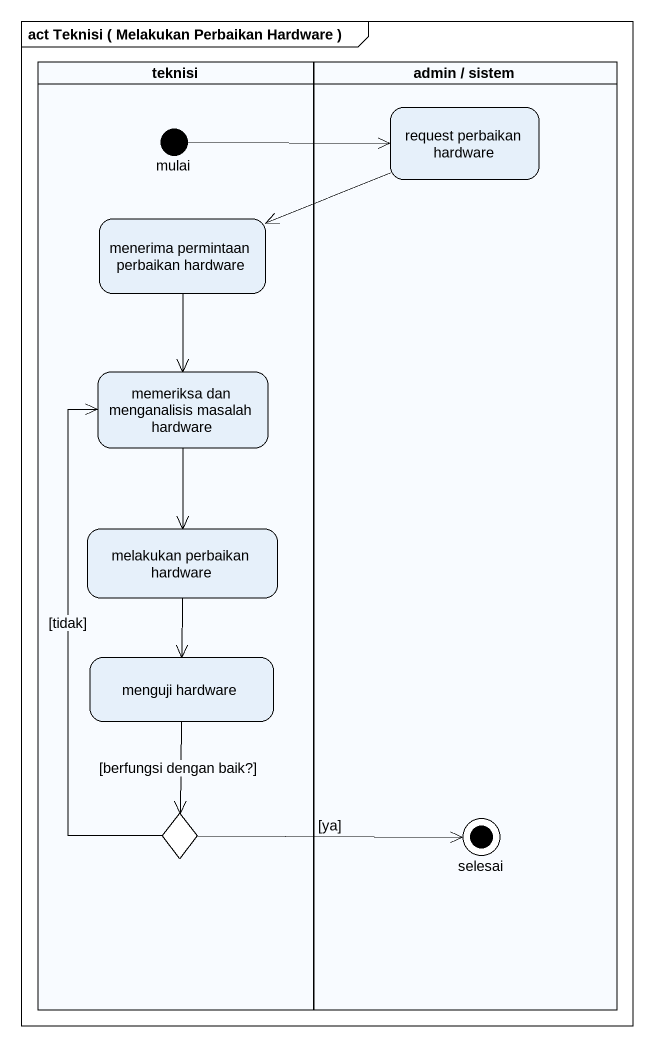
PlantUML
@startuml
mainframe act Teknisi ( Melakukan Perbaikan Hardware )
hide empty description
state teknisi <<partition>> {
  state mulai <<start>>
  state "menerima permintaan perbaikan hardware" as menerima_permintaan
  state "memeriksa dan menganalisis masalah hardware" as memeriksa_dan_menganalisis
  state "melakukan perbaikan hardware" as melakukan_perbaikan_hardware
  state "menguji hardware" as menguji_hardware
  state choice1 <<choice>>
}
state "admin / sistem" as admin_sistem <<partition>> {
  state "request perbaikan hardware" as request_perbaikan_hardware
  state selesai <<end>>
}
request_perbaikan_hardware -left-> menerima_permintaan
mulai -right-> request_perbaikan_hardware
menerima_permintaan --> memeriksa_dan_menganalisis
memeriksa_dan_menganalisis --> melakukan_perbaikan_hardware
melakukan_perbaikan_hardware --> menguji_hardware
menguji_hardware --> choice1 : [berfungsi dengan baik?]
choice1 -up-> memeriksa_dan_menganalisis : [tidak]
choice1 -right-> selesai : [ya]
@enduml
